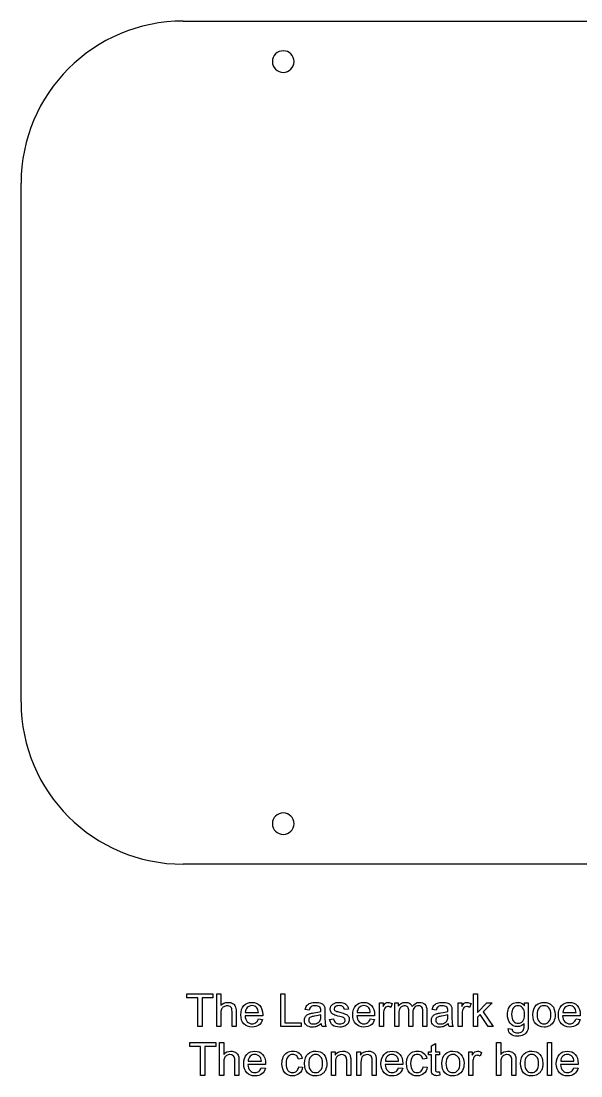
# Model space of a CAD drawing. Header units: millimetres. Extents: x 35 to 175, y 25 to 277.
# Drawn here: x 35.3 to 87.1, y 162.3 to 260 of the extents above; entities that cross this region are included whole.
import ezdxf

# ---------------------------------------------------------------- set-up
doc = ezdxf.new("R2010")
doc.units = ezdxf.units.MM
doc.layers.add('Ebene_1', color=7, linetype='CONTINUOUS')

msp = doc.modelspace()

# ---------------------------------------------------------------- linework, layer by layer
at = {"layer": 'Ebene_1', "color": 7}
for points in [[(50.252104, 260.04736), (159.751896, 260.04736)], [(35.2521, 196.946696), (35.2521, 245.047886)], [(159.751896, 181.947486), (50.252104, 181.947486)], [(53.374078, 166.902142), (53.374078, 169.93245), (53.746148, 169.93245), (53.746148, 168.845176)], [(68.434657, 166.902142), (68.434657, 169.097359), (68.769519, 169.097359), (68.769519, 168.76456)], [(69.848525, 166.902142), (69.848525, 169.097359), (70.18132, 169.097359), (70.18132, 168.789365)], [(75.725169, 166.902142), (75.725169, 169.097359), (76.060031, 169.097359), (76.060031, 168.76456)], [(81.880864, 168.832775), (81.880864, 169.097359), (82.223997, 169.097359), (82.223997, 167.199799)], [(53.746148, 168.103102), (53.746148, 166.902142), (53.374078, 166.902142)], [(55.162083, 168.293271), (55.162083, 166.902142), (54.790012, 166.902142), (54.790012, 168.293271)], [(56.009576, 168.210589), (57.235342, 168.210589)], [(61.91521, 168.42143), (61.551408, 168.47104)], [(63.391085, 168.318076), (63.391085, 167.821982)], [(65.55938, 168.530984), (65.195578, 168.481374)], [(66.365534, 168.210589), (67.591298, 168.210589)], [(69.627349, 169.027077), (69.499193, 168.681878)], [(71.524909, 168.177516), (71.524909, 166.902142), (71.152838, 166.902142), (71.152838, 168.328413)], [(72.823021, 168.409026), (72.823021, 166.902142), (72.453017, 166.902142), (72.453017, 168.285003)], [(73.676765, 168.42143), (73.312963, 168.47104)], [(75.15264, 168.318076), (75.15264, 167.821982)], [(76.91786, 169.027077), (76.789702, 168.681878)], [(85.421733, 168.210589), (86.6475, 168.210589)], [(57.625965, 167.904665), (55.988856, 167.904665)], [(57.231207, 167.609077), (57.615681, 167.561534)], [(63.014835, 167.867459), (63.014835, 168.003883)], [(63.818919, 167.557399), (64.186854, 167.615277)], [(67.981921, 167.904665), (66.344812, 167.904665)], [(67.587163, 167.609077), (67.971637, 167.561534)], [(68.806728, 168.051426), (68.806728, 166.902142), (68.434657, 166.902142)], [(70.220595, 168.041092), (70.220595, 166.902142), (69.848525, 166.902142)], [(74.776389, 167.867459), (74.776389, 168.003883)], [(76.097239, 168.051426), (76.097239, 166.902142), (75.725169, 166.902142)], [(87.038123, 167.904665), (85.401063, 167.904665)], [(86.643364, 167.609077), (87.027838, 167.561534)], [(63.508896, 166.902142), (63.12029, 166.902142)], [(75.270454, 166.902142), (74.881847, 166.902142)], [(80.363646, 166.720241), (80.725379, 166.666499)], [(53.639669, 162.38292), (53.639669, 165.413225), (54.011739, 165.413225), (54.011739, 164.325954)], [(73.24364, 163.025775), (73.24364, 164.288745), (72.970789, 164.288745), (72.970789, 164.578133), (73.24364, 164.578133), (73.24364, 165.12177), (73.613644, 165.345012), (73.613644, 164.578133), (73.987781, 164.578133), (73.987781, 164.288745), (73.613644, 164.288745), (73.613644, 163.005103)], [(79.291851, 162.38292), (79.291851, 165.413225), (79.663921, 165.413225), (79.663921, 164.325954)], [(63.995627, 162.38292), (63.995627, 164.578133), (64.330489, 164.578133), (64.330489, 164.26601)], [(66.350003, 162.38292), (66.350003, 164.578133), (66.684868, 164.578133), (66.684868, 164.26601)], [(76.701826, 162.38292), (76.701826, 164.578133), (77.036691, 164.578133), (77.036691, 164.245338)], [(77.89452, 164.507855), (77.766361, 164.162656)], [(54.011739, 163.58388), (54.011739, 162.38292), (53.639669, 162.38292)], [(55.427673, 163.774049), (55.427673, 162.38292), (55.055603, 162.38292), (55.055603, 163.774049)], [(57.891558, 163.385442), (56.254448, 163.385442)], [(56.275168, 163.691366), (57.500932, 163.691366)], [(61.287781, 163.933212), (60.926045, 163.877403)], [(60.957052, 163.187005), (61.32292, 163.139462)], [(64.367692, 163.581813), (64.367692, 162.38292), (63.995627, 162.38292)], [(65.77949, 163.732708), (65.77949, 162.38292), (65.40742, 162.38292), (65.40742, 163.718238)], [(66.722069, 163.581813), (66.722069, 162.38292), (66.350003, 162.38292)], [(68.133869, 163.732708), (68.133869, 162.38292), (67.761799, 162.38292), (67.761799, 163.718238)], [(70.601892, 163.385442), (68.964783, 163.385442)], [(68.985502, 163.691366), (70.211266, 163.691366)], [(72.82196, 163.933212), (72.460225, 163.877403)], [(72.491231, 163.187005), (72.8571, 163.139462)], [(77.073897, 163.532204), (77.073897, 162.38292), (76.701826, 162.38292)], [(79.663921, 163.58388), (79.663921, 162.38292), (79.291851, 162.38292)], [(81.079855, 163.774049), (81.079855, 162.38292), (80.707785, 162.38292), (80.707785, 163.774049)], [(86.838627, 163.385442), (85.201518, 163.385442)], [(85.222238, 163.691366), (86.448002, 163.691366)], [(57.496799, 163.089852), (57.881271, 163.042312)], [(70.207134, 163.089852), (70.591605, 163.042312)], [(73.987781, 162.715715), (74.041526, 162.387053)], [(86.443869, 163.089852), (86.82834, 163.042312)]]:
    msp.add_lwpolyline(points, dxfattribs=at)
for points in [[(60.527056, 256.29733)], [(60.527056, 185.697421)], [(51.606744, 166.902142), (51.606744, 169.574847), (50.608356, 169.574847), (50.608356, 169.93245), (53.010276, 169.93245), (53.010276, 169.574847), (52.007753, 169.574847), (52.007753, 166.902142)], [(59.289996, 166.902142), (59.289996, 169.93245), (59.691007, 169.93245), (59.691007, 167.259743), (61.183421, 167.259743), (61.183421, 166.902142)], [(77.141103, 166.902142), (77.141103, 169.93245), (77.513173, 169.93245), (77.513173, 168.20439), (78.393738, 169.097359), (78.875364, 169.097359), (78.036138, 168.282937), (78.960113, 166.902142), (78.501225, 166.902142), (77.77569, 168.024555), (77.513173, 167.772373), (77.513173, 166.902142)], [(56.009576, 168.210589)], [(66.365534, 168.210589)], [(85.421733, 168.210589)], [(57.231157, 167.609077)], [(63.045876, 167.172928)], [(63.818919, 167.557399)], [(67.587112, 167.609077)], [(74.807433, 167.172928)], [(80.671636, 168.039025)], [(82.647743, 167.99975)], [(83.030148, 167.99975)], [(86.643364, 167.609077)], [(80.363646, 166.720241)], [(51.872334, 162.38292), (51.872334, 165.055624), (50.873948, 165.055624), (50.873948, 165.413225), (53.275867, 165.413225), (53.275867, 165.055624), (52.273345, 165.055624), (52.273345, 162.38292)], [(83.992338, 162.38292), (83.992338, 165.413225), (84.364408, 165.413225), (84.364408, 162.38292)], [(56.275168, 163.691366)], [(60.957052, 163.187005)], [(61.502755, 163.480528)], [(61.88516, 163.480528)], [(68.985502, 163.691366)], [(72.491231, 163.187005)], [(74.213089, 163.480528)], [(74.595497, 163.480528)], [(81.507736, 163.480528)], [(81.890141, 163.480528)], [(85.222238, 163.691366)], [(57.496752, 163.089852)], [(70.207083, 163.089852)], [(73.987778, 162.715718)], [(86.443822, 163.089852)]]:
    msp.add_lwpolyline(points, close=True, dxfattribs=at)
for points in [[(50.25207, 260.047326), (41.967813, 260.047327), (35.252093, 253.331613), (35.252087, 245.047356)], [(59.527057, 257.296069), (58.975265, 257.296069), (58.527755, 256.849122), (58.527059, 256.29733)], [(60.527056, 256.29733), (60.52636, 256.849122), (60.07885, 257.296069), (59.527057, 257.296069)], [(58.527059, 256.29733), (58.527755, 255.745539), (58.975265, 255.298591), (59.527057, 255.298591)], [(59.527057, 255.298591), (60.07885, 255.298591), (60.52636, 255.745539), (60.527056, 256.29733)], [(35.252087, 196.947411), (35.252089, 188.66315), (41.96781, 181.947432), (50.25207, 181.947433)], [(59.527057, 186.69616), (58.975265, 186.69616), (58.527755, 186.249212), (58.527059, 185.697421)], [(60.527056, 185.697421), (60.52636, 186.249212), (60.07885, 186.69616), (59.527057, 186.69616)], [(58.527059, 185.697421), (58.527755, 185.145629), (58.975265, 184.698682), (59.527057, 184.698682)], [(59.527057, 184.698682), (60.07885, 184.698682), (60.52636, 185.145629), (60.527056, 185.697421)], [(53.746148, 168.845176), (53.919781, 169.046371), (54.138889, 169.146968), (54.403473, 169.146968)], [(54.403473, 169.146968), (54.566081, 169.146968), (54.70733, 169.114584), (54.827219, 169.049816)], [(54.827219, 169.049816), (54.947109, 168.986425), (55.032547, 168.89823), (55.083534, 168.785232)], [(55.889687, 168.841043), (56.079856, 169.044993), (56.326524, 169.146968), (56.629693, 169.146968)], [(56.629693, 169.146968), (56.923216, 169.146968), (57.162995, 169.047059), (57.349029, 168.847243)], [(61.714704, 168.847243), (61.790496, 168.943706), (61.900051, 169.017431), (62.043367, 169.068418)], [(62.043367, 169.068418), (62.186683, 169.120785), (62.352736, 169.146968), (62.541527, 169.146968)], [(62.541527, 169.146968), (62.72894, 169.146968), (62.881214, 169.124919), (62.998348, 169.080822)], [(62.998348, 169.080822), (63.115481, 169.036725), (63.201608, 168.980914), (63.25673, 168.913388)], [(64.131043, 168.994004), (64.188921, 169.036724), (64.26747, 169.072553), (64.366689, 169.101491)], [(64.366689, 169.101491), (64.467285, 169.131809), (64.574772, 169.146968), (64.68915, 169.146968)], [(64.68915, 169.146968), (64.861404, 169.146968), (65.012299, 169.122163), (65.141836, 169.072554)], [(65.141836, 169.072554), (65.272748, 169.022944), (65.369211, 168.95542), (65.431224, 168.869981)], [(66.245643, 168.841043), (66.435813, 169.044993), (66.682483, 169.146968), (66.985651, 169.146968)], [(66.985651, 169.146968), (67.279173, 169.146968), (67.518951, 169.047059), (67.704987, 168.847243)], [(68.769519, 168.76456), (68.854959, 168.92028), (68.933507, 169.022944), (69.005165, 169.072554)], [(69.005165, 169.072554), (69.078201, 169.122163), (69.158127, 169.146968), (69.244944, 169.146968)], [(69.244944, 169.146968), (69.370346, 169.146968), (69.497814, 169.107004), (69.627349, 169.027077)], [(70.18132, 168.789365), (70.250223, 168.896853), (70.341862, 168.982981), (70.456238, 169.047749)], [(70.456238, 169.047749), (70.570616, 169.113895), (70.700841, 169.146968), (70.846914, 169.146968)], [(70.846914, 169.146968), (71.009522, 169.146968), (71.142502, 169.113205), (71.245855, 169.04568)], [(71.245855, 169.04568), (71.350586, 168.978157), (71.424311, 168.883761), (71.467031, 168.762494)], [(71.467031, 168.762494), (71.640663, 169.01881), (71.866661, 169.146968), (72.145026, 169.146968)], [(72.145026, 169.146968), (72.362755, 169.146968), (72.530186, 169.086334), (72.647319, 168.965067)], [(73.476261, 168.847243), (73.552052, 168.943706), (73.661605, 169.017431), (73.804921, 169.068418)], [(73.804921, 169.068418), (73.948237, 169.120785), (74.114291, 169.146968), (74.303084, 169.146968)], [(74.303084, 169.146968), (74.490497, 169.146968), (74.64277, 169.124919), (74.759903, 169.080822)], [(74.759903, 169.080822), (74.877036, 169.036725), (74.963163, 168.980914), (75.018284, 168.913388)], [(76.060031, 168.76456), (76.14547, 168.92028), (76.224019, 169.022944), (76.295677, 169.072554)], [(76.295677, 169.072554), (76.368712, 169.122163), (76.448639, 169.146968), (76.535456, 169.146968)], [(76.535456, 169.146968), (76.660856, 169.146968), (76.788324, 169.107004), (76.91786, 169.027077)], [(80.73158, 169.002273), (80.876274, 169.098736), (81.045773, 169.146968), (81.240078, 169.146968)], [(81.240078, 169.146968), (81.499149, 169.146968), (81.712745, 169.042237), (81.880864, 168.832775)], [(82.986741, 168.903054), (83.175531, 169.065663), (83.405663, 169.146968), (83.677136, 169.146968)], [(83.677136, 169.146968), (83.978927, 169.146968), (84.225596, 169.047749), (84.417144, 168.849312)], [(85.301845, 168.841043), (85.492013, 169.044993), (85.738681, 169.146968), (86.04185, 169.146968)], [(86.04185, 169.146968), (86.335373, 169.146968), (86.575152, 169.047059), (86.761186, 168.847243)], [(53.80816, 168.508245), (53.766819, 168.410406), (53.746148, 168.275358), (53.746148, 168.103102)], [(54.014866, 168.739756), (53.918403, 168.683257), (53.849501, 168.606086), (53.80816, 168.508245)], [(54.326991, 168.826573), (54.216748, 168.826573), (54.112707, 168.797634), (54.014866, 168.739756)], [(54.668056, 168.698415), (54.58813, 168.783854), (54.474442, 168.826573), (54.326991, 168.826573)], [(54.790012, 168.293271), (54.790012, 168.479307), (54.74936, 168.614355), (54.668056, 168.698415)], [(55.083534, 168.785232), (55.1359, 168.672232), (55.162083, 168.508245), (55.162083, 168.293271)], [(55.604433, 167.981148), (55.604433, 168.350462), (55.699517, 168.637094), (55.889687, 168.841043)], [(56.201814, 168.669477), (56.086059, 168.555099), (56.021979, 168.402137), (56.009576, 168.210589)], [(56.633828, 168.841043), (56.462951, 168.841043), (56.318947, 168.783855), (56.201814, 168.669477)], [(57.094783, 168.626069), (56.97627, 168.769385), (56.822619, 168.841043), (56.633828, 168.841043)], [(57.235342, 168.210589), (57.218815, 168.395247), (57.171962, 168.53374), (57.094783, 168.626069)], [(57.349029, 168.847243), (57.535064, 168.647428), (57.628082, 168.366308), (57.628082, 168.003883)], [(61.551408, 168.47104), (61.584481, 168.626757), (61.638913, 168.752158), (61.714704, 168.847243)], [(61.751862, 167.989416), (61.831787, 168.043158), (61.921359, 168.083809), (62.020578, 168.11137)], [(62.099178, 168.745957), (62.016496, 168.685324), (61.955173, 168.577148), (61.91521, 168.42143)], [(62.020578, 168.11137), (62.093615, 168.130664), (62.203858, 168.149267), (62.351307, 168.167181)], [(62.487785, 168.838974), (62.312773, 168.838974), (62.183238, 168.807969), (62.099178, 168.745957)], [(62.351307, 168.167181), (62.65172, 168.203011), (62.872896, 168.245731), (63.014835, 168.29534)], [(62.911531, 168.712885), (62.816446, 168.796944), (62.675198, 168.838974), (62.487785, 168.838974)], [(63.016951, 168.39249), (63.016951, 168.544075), (62.981811, 168.650873), (62.911531, 168.712885)], [(63.014835, 168.29534), (63.016246, 168.346327), (63.016951, 168.378711), (63.016951, 168.39249)], [(63.25673, 168.913388), (63.311851, 168.847243), (63.350437, 168.763183), (63.372485, 168.661209)], [(63.372485, 168.661209), (63.384885, 168.597818), (63.391085, 168.483441), (63.391085, 168.318076)], [(63.88093, 168.514447), (63.88093, 168.612288), (63.902978, 168.70255), (63.947075, 168.785232)], [(63.961546, 168.218857), (63.907802, 168.308431), (63.88093, 168.406961), (63.88093, 168.514447)], [(63.947075, 168.785232), (63.99255, 168.869292), (64.053873, 168.938883), (64.131043, 168.994004)], [(64.201324, 168.010085), (64.096593, 168.061072), (64.016667, 168.130663), (63.961546, 168.218857)], [(64.350152, 168.756292), (64.277117, 168.699793), (64.240599, 168.633647), (64.240599, 168.557855)], [(64.240599, 168.557855), (64.240599, 168.509625), (64.255757, 168.466217), (64.286073, 168.427632)], [(64.286073, 168.427632), (64.316391, 168.387668), (64.363933, 168.354595), (64.428699, 168.328413)], [(64.716021, 168.841043), (64.545144, 168.841043), (64.423188, 168.812793), (64.350152, 168.756292)], [(64.428699, 168.328413), (64.465907, 168.314637), (64.575461, 168.282942), (64.757362, 168.233327)], [(65.050885, 168.745957), (64.972336, 168.809348), (64.860714, 168.841043), (64.716021, 168.841043)], [(64.757362, 168.233327), (65.020568, 168.163047), (65.203847, 168.105169), (65.3072, 168.059694)], [(65.195578, 168.481374), (65.17905, 168.594374), (65.130819, 168.682569), (65.050885, 168.745957)], [(65.431224, 168.869981), (65.493235, 168.785921), (65.535954, 168.672922), (65.55938, 168.530984)], [(65.960391, 167.981148), (65.960391, 168.350462), (66.055475, 168.637094), (66.245643, 168.841043)], [(66.557769, 168.669477), (66.442014, 168.555099), (66.377936, 168.402137), (66.365534, 168.210589)], [(66.989784, 168.841043), (66.818907, 168.841043), (66.674902, 168.783855), (66.557769, 168.669477)], [(67.450738, 168.626069), (67.332226, 168.769385), (67.178575, 168.841043), (66.989784, 168.841043)], [(67.591298, 168.210589), (67.57477, 168.395247), (67.527917, 168.53374), (67.450738, 168.626069)], [(67.704987, 168.847243), (67.891021, 168.647428), (67.984038, 168.366308), (67.984038, 168.003883)], [(68.868738, 168.48551), (68.827398, 168.353218), (68.806728, 168.208523), (68.806728, 168.051426)], [(69.007232, 168.68808), (68.942463, 168.639848), (68.896299, 168.572325), (68.868738, 168.48551)], [(69.226341, 168.762494), (69.145036, 168.762494), (69.072, 168.737689), (69.007232, 168.68808)], [(69.499193, 168.681878), (69.408241, 168.735622), (69.317291, 168.762494), (69.226341, 168.762494)], [(70.280539, 168.499977), (70.240576, 168.393869), (70.220595, 168.240907), (70.220595, 168.041092)], [(70.472775, 168.741825), (70.38458, 168.686703), (70.320502, 168.606087), (70.280539, 168.499977)], [(70.764232, 168.824507), (70.659501, 168.824507), (70.562348, 168.796946), (70.472775, 168.741825)], [(71.061888, 168.700484), (71.001254, 168.783166), (70.902035, 168.824507), (70.764232, 168.824507)], [(71.152838, 168.328413), (71.152838, 168.493778), (71.122522, 168.617801), (71.061888, 168.700484)], [(71.67787, 168.669477), (71.575896, 168.567501), (71.524909, 168.403514), (71.524909, 168.177516)], [(72.062344, 168.824507), (71.908003, 168.824507), (71.779845, 168.77283), (71.67787, 168.669477)], [(72.285586, 168.76456), (72.222195, 168.804525), (72.147781, 168.824507), (72.062344, 168.824507)], [(72.415808, 168.605398), (72.392382, 168.671543), (72.348975, 168.724598), (72.285586, 168.76456)], [(72.453017, 168.285003), (72.453017, 168.433831), (72.440614, 168.540629), (72.415808, 168.605398)], [(72.647319, 168.965067), (72.764453, 168.845177), (72.823021, 168.65983), (72.823021, 168.409026)], [(73.312963, 168.47104), (73.346036, 168.626757), (73.400468, 168.752158), (73.476261, 168.847243)], [(73.513416, 167.989416), (73.593344, 168.043158), (73.682916, 168.083809), (73.782135, 168.11137)], [(73.860732, 168.745957), (73.77805, 168.685324), (73.716728, 168.577148), (73.676765, 168.42143)], [(73.782135, 168.11137), (73.855171, 168.130664), (73.965414, 168.149267), (74.112864, 168.167181)], [(74.249339, 168.838974), (74.074328, 168.838974), (73.944792, 168.807969), (73.860732, 168.745957)], [(74.112864, 168.167181), (74.413276, 168.203011), (74.634451, 168.245731), (74.776389, 168.29534)], [(74.673085, 168.712885), (74.578001, 168.796944), (74.436752, 168.838974), (74.249339, 168.838974)], [(74.778506, 168.39249), (74.778506, 168.544075), (74.743366, 168.650873), (74.673085, 168.712885)], [(74.776389, 168.29534), (74.7778, 168.346327), (74.778506, 168.378711), (74.778506, 168.39249)], [(75.018284, 168.913388), (75.073406, 168.847243), (75.111991, 168.763183), (75.13404, 168.661209)], [(75.13404, 168.661209), (75.14644, 168.597818), (75.15264, 168.483441), (75.15264, 168.318076)], [(76.15925, 168.48551), (76.11791, 168.353218), (76.097239, 168.208523), (76.097239, 168.051426)], [(76.297743, 168.68808), (76.232975, 168.639848), (76.186811, 168.572325), (76.15925, 168.48551)], [(76.51685, 168.762494), (76.435547, 168.762494), (76.362511, 168.737689), (76.297743, 168.68808)], [(76.789702, 168.681878), (76.698752, 168.735622), (76.607801, 168.762494), (76.51685, 168.762494)], [(80.289232, 168.012151), (80.289232, 168.221613), (80.327127, 168.414539), (80.402918, 168.590928)], [(80.402918, 168.590928), (80.47871, 168.768696), (80.588264, 168.905811), (80.73158, 169.002273)], [(80.845269, 168.636404), (80.729514, 168.502735), (80.671636, 168.303609), (80.671636, 168.039025)], [(81.266949, 168.838974), (81.101584, 168.838974), (80.961024, 168.771451), (80.845269, 168.636404)], [(81.696897, 168.634338), (81.578385, 168.770762), (81.435069, 168.838974), (81.266949, 168.838974)], [(81.876731, 168.026622), (81.876731, 168.295339), (81.816787, 168.497912), (81.696897, 168.634338)], [(82.647743, 167.99975), (82.647743, 168.406272), (82.760742, 168.707373), (82.986741, 168.903054)], [(83.214116, 168.630202), (83.091471, 168.491021), (83.030148, 168.28087), (83.030148, 167.99975)], [(83.677136, 168.838974), (83.491103, 168.838974), (83.336762, 168.769384), (83.214116, 168.630202)], [(84.136024, 168.628136), (84.013379, 168.768695), (83.860417, 168.838974), (83.677136, 168.838974)], [(84.322058, 168.012151), (84.322058, 168.283626), (84.260047, 168.488954), (84.136024, 168.628136)], [(84.417144, 168.849312), (84.608692, 168.652252), (84.704466, 168.3794), (84.704466, 168.030757)], [(85.016589, 167.981148), (85.016589, 168.350462), (85.111675, 168.637094), (85.301845, 168.841043)], [(85.613971, 168.669477), (85.498216, 168.555099), (85.434136, 168.402137), (85.421733, 168.210589)], [(86.045985, 168.841043), (85.875109, 168.841043), (85.731104, 168.783855), (85.613971, 168.669477)], [(86.50694, 168.626069), (86.388428, 168.769385), (86.234776, 168.841043), (86.045985, 168.841043)], [(86.6475, 168.210589), (86.630972, 168.395247), (86.584119, 168.53374), (86.50694, 168.626069)], [(86.761186, 168.847243), (86.947221, 168.647428), (87.040239, 168.366308), (87.040239, 168.003883)], [(55.885553, 167.148123), (55.698139, 167.34656), (55.604433, 167.624235), (55.604433, 167.981148)], [(56.650365, 166.852533), (56.329282, 166.852533), (56.074345, 166.951063), (55.885553, 167.148123)], [(55.988856, 167.904665), (56.002632, 167.663509), (56.070845, 167.478852), (56.193495, 167.350693)], [(56.193495, 167.350693), (56.31614, 167.222536), (56.469102, 167.158458), (56.652381, 167.158458)], [(56.652381, 167.158458), (56.788807, 167.158458), (56.905251, 167.194287), (57.001713, 167.265944)], [(57.001713, 167.265944), (57.098176, 167.337602), (57.174658, 167.45198), (57.231157, 167.609077)], [(57.615681, 167.561534), (57.555047, 167.336914), (57.442737, 167.162592), (57.27875, 167.03857)], [(57.628082, 168.003883), (57.628082, 167.981835), (57.627376, 167.948762), (57.625965, 167.904665)], [(61.487279, 167.480918), (61.487279, 167.588406), (61.511395, 167.686247), (61.559626, 167.774442)], [(61.681581, 167.028232), (61.552046, 167.146744), (61.487279, 167.29764), (61.487279, 167.480918)], [(61.559626, 167.774442), (61.609236, 167.864014), (61.673314, 167.935672), (61.751862, 167.989416)], [(61.935829, 167.666955), (61.901379, 167.614589), (61.884154, 167.556021), (61.884154, 167.491253)], [(61.884154, 167.491253), (61.884154, 167.392034), (61.92136, 167.309352), (61.995773, 167.243206)], [(62.082591, 167.788909), (62.0192, 167.761349), (61.97028, 167.720697), (61.935829, 167.666955)], [(61.995773, 167.243206), (62.071566, 167.17706), (62.181809, 167.143987), (62.326503, 167.143987)], [(62.407118, 167.863323), (62.254156, 167.841275), (62.14598, 167.81647), (62.082591, 167.788909)], [(62.326503, 167.143987), (62.469819, 167.143987), (62.597288, 167.174994), (62.70891, 167.237007)], [(63.014835, 168.003883), (62.879786, 167.948762), (62.677214, 167.901908), (62.407118, 167.863323)], [(63.045838, 167.172928), (62.908035, 167.055795), (62.775054, 166.973112), (62.646897, 166.924881)], [(62.70891, 167.237007), (62.820531, 167.300396), (62.902523, 167.386523), (62.954888, 167.495389)], [(62.954888, 167.495389), (62.994852, 167.579448), (63.014835, 167.703472), (63.014835, 167.867459)], [(63.12029, 166.902142), (63.081705, 166.979313), (63.0569, 167.069574), (63.045876, 167.172928)], [(63.391085, 167.821982), (63.391085, 167.476096), (63.398661, 167.256988), (63.413813, 167.164659)], [(63.413813, 167.164659), (63.430341, 167.073708), (63.462035, 166.986202), (63.508896, 166.902142)], [(64.104172, 167.030301), (63.955344, 167.148812), (63.860259, 167.324511), (63.818919, 167.557399)], [(64.186854, 167.615277), (64.207525, 167.467828), (64.264714, 167.354829), (64.35842, 167.276279)], [(64.769766, 167.83232), (64.496913, 167.901221), (64.307433, 167.960476), (64.201324, 168.010085)], [(64.35842, 167.276279), (64.453505, 167.197731), (64.585796, 167.158458), (64.755295, 167.158458)], [(64.755295, 167.158458), (64.926172, 167.158458), (65.052952, 167.192909), (65.135634, 167.261812)], [(65.150104, 167.706227), (65.099115, 167.7393), (64.972336, 167.781331), (64.769766, 167.83232)], [(65.135634, 167.261812), (65.218316, 167.33209), (65.259657, 167.414083), (65.259657, 167.50779)], [(65.259657, 167.50779), (65.259657, 167.591851), (65.22314, 167.657997), (65.150104, 167.706227)], [(65.532509, 167.195666), (65.460851, 167.0868), (65.356809, 167.002051), (65.220383, 166.941417)], [(65.3072, 168.059694), (65.411931, 168.015597), (65.493924, 167.95083), (65.553178, 167.865392)], [(65.642062, 167.547064), (65.642062, 167.423042), (65.605545, 167.305909), (65.532509, 167.195666)], [(65.553178, 167.865392), (65.612434, 167.779953), (65.642062, 167.673844), (65.642062, 167.547064)], [(66.24151, 167.148123), (66.054097, 167.34656), (65.960391, 167.624235), (65.960391, 167.981148)], [(67.00632, 166.852533), (66.685238, 166.852533), (66.430301, 166.951063), (66.24151, 167.148123)], [(66.344812, 167.904665), (66.358588, 167.663509), (66.426801, 167.478852), (66.549451, 167.350693)], [(66.549451, 167.350693), (66.672096, 167.222536), (66.825058, 167.158458), (67.008336, 167.158458)], [(67.008336, 167.158458), (67.144763, 167.158458), (67.261207, 167.194287), (67.357671, 167.265944)], [(67.357671, 167.265944), (67.454133, 167.337602), (67.530613, 167.45198), (67.587112, 167.609077)], [(67.971637, 167.561534), (67.911003, 167.336914), (67.798693, 167.162592), (67.634706, 167.03857)], [(67.984038, 168.003883), (67.984038, 167.981835), (67.983332, 167.948762), (67.981921, 167.904665)], [(73.248833, 167.480918), (73.248833, 167.588406), (73.272949, 167.686247), (73.321181, 167.774442)], [(73.443138, 167.028232), (73.313601, 167.146744), (73.248833, 167.29764), (73.248833, 167.480918)], [(73.321181, 167.774442), (73.37079, 167.864014), (73.434869, 167.935672), (73.513416, 167.989416)], [(73.697384, 167.666955), (73.662933, 167.614589), (73.645708, 167.556021), (73.645708, 167.491253)], [(73.645708, 167.491253), (73.645708, 167.392034), (73.682916, 167.309352), (73.757331, 167.243206)], [(73.844146, 167.788909), (73.780757, 167.761349), (73.731836, 167.720697), (73.697384, 167.666955)], [(73.757331, 167.243206), (73.833121, 167.17706), (73.943364, 167.143987), (74.08806, 167.143987)], [(74.168673, 167.863323), (74.015712, 167.841275), (73.907536, 167.81647), (73.844146, 167.788909)], [(74.08806, 167.143987), (74.231376, 167.143987), (74.358844, 167.174994), (74.470465, 167.237007)], [(74.776389, 168.003883), (74.64134, 167.948762), (74.438768, 167.901908), (74.168673, 167.863323)], [(74.807396, 167.172928), (74.669592, 167.055795), (74.53661, 166.973112), (74.408452, 166.924881)], [(74.470465, 167.237007), (74.582085, 167.300396), (74.664079, 167.386523), (74.716445, 167.495389)], [(74.716445, 167.495389), (74.756408, 167.579448), (74.776389, 167.703472), (74.776389, 167.867459)], [(74.881847, 166.902142), (74.843262, 166.979313), (74.818457, 167.069574), (74.807433, 167.172928)], [(75.15264, 167.821982), (75.15264, 167.476096), (75.160216, 167.256988), (75.175368, 167.164659)], [(75.175368, 167.164659), (75.191895, 167.073708), (75.223591, 166.986202), (75.270454, 166.902142)], [(80.537278, 167.228739), (80.371914, 167.446468), (80.289232, 167.707606), (80.289232, 168.012151)], [(81.238009, 166.902142), (80.93622, 166.902142), (80.702643, 167.011008), (80.537278, 167.228739)], [(80.671636, 168.039025), (80.671636, 167.751014), (80.728825, 167.540862), (80.843203, 167.408571)], [(80.843203, 167.408571), (80.957579, 167.276279), (81.100895, 167.210133), (81.273151, 167.210133)], [(81.845725, 167.189464), (81.683116, 166.997916), (81.480544, 166.902142), (81.238009, 166.902142)], [(81.273151, 167.210133), (81.444027, 167.210133), (81.587343, 167.27559), (81.703099, 167.406504)], [(81.703099, 167.406504), (81.818854, 167.538796), (81.876731, 167.745502), (81.876731, 168.026622)], [(81.818854, 166.711973), (81.838146, 166.787766), (81.847103, 166.946929), (81.845725, 167.189464)], [(82.223997, 167.199799), (82.223997, 166.858045), (82.188857, 166.616199), (82.118577, 166.474261)], [(82.930929, 167.148123), (82.742139, 167.345183), (82.647743, 167.629059), (82.647743, 167.99975)], [(83.677136, 166.852533), (83.369835, 166.852533), (83.1211, 166.951063), (82.930929, 167.148123)], [(83.030148, 167.99975), (83.030148, 167.718631), (83.091471, 167.50779), (83.214116, 167.36723)], [(83.214116, 167.36723), (83.336762, 167.228048), (83.491103, 167.158458), (83.677136, 167.158458)], [(83.677136, 167.158458), (83.861794, 167.158458), (84.015446, 167.228738), (84.138091, 167.369299)], [(84.138091, 167.369299), (84.260736, 167.509858), (84.322058, 167.724142), (84.322058, 168.012151)], [(84.576307, 167.363097), (84.492247, 167.201867), (84.368912, 167.076465), (84.206303, 166.986891)], [(84.704466, 168.030757), (84.704466, 167.748258), (84.661746, 167.525704), (84.576307, 167.363097)], [(85.297709, 167.148123), (85.110296, 167.34656), (85.016589, 167.624235), (85.016589, 167.981148)], [(86.062522, 166.852533), (85.741439, 166.852533), (85.486502, 166.951063), (85.297709, 167.148123)], [(85.401063, 167.904665), (85.414839, 167.663509), (85.483053, 167.478852), (85.605703, 167.350693)], [(85.605703, 167.350693), (85.728348, 167.222536), (85.88131, 167.158458), (86.064588, 167.158458)], [(86.064588, 167.158458), (86.201014, 167.158458), (86.317458, 167.194287), (86.41392, 167.265944)], [(86.41392, 167.265944), (86.510384, 167.337602), (86.586865, 167.45198), (86.643364, 167.609077)], [(87.027838, 167.561534), (86.967205, 167.336914), (86.854894, 167.162592), (86.690907, 167.03857)], [(87.040239, 168.003883), (87.040239, 167.981835), (87.039534, 167.948762), (87.038123, 167.904665)], [(57.27875, 167.03857), (57.114763, 166.914545), (56.905301, 166.852533), (56.650365, 166.852533)], [(62.237621, 166.852533), (61.996464, 166.852533), (61.811117, 166.911099), (61.681581, 167.028232)], [(62.646897, 166.924881), (62.520118, 166.876649), (62.383692, 166.852533), (62.237621, 166.852533)], [(64.757362, 166.852533), (64.472108, 166.852533), (64.254378, 166.911789), (64.104172, 167.030301)], [(65.220383, 166.941417), (65.083956, 166.882161), (64.929616, 166.852533), (64.757362, 166.852533)], [(67.634706, 167.03857), (67.470719, 166.914545), (67.261257, 166.852533), (67.00632, 166.852533)], [(73.999176, 166.852533), (73.758018, 166.852533), (73.572673, 166.911099), (73.443138, 167.028232)], [(74.408452, 166.924881), (74.281672, 166.876649), (74.145247, 166.852533), (73.999176, 166.852533)], [(80.597222, 166.189008), (80.435992, 166.306141), (80.358133, 166.483219), (80.363646, 166.720241)], [(81.23181, 166.01124), (80.969981, 166.01124), (80.758452, 166.070496), (80.597222, 166.189008)], [(80.725379, 166.666499), (80.74053, 166.554877), (80.782561, 166.473572), (80.851471, 166.422585)], [(80.851471, 166.422585), (80.943798, 166.353684), (81.069888, 166.319234), (81.229741, 166.319234)], [(81.229741, 166.319234), (81.401997, 166.319234), (81.534978, 166.353684), (81.628685, 166.422585)], [(81.787847, 166.135264), (81.637642, 166.052581), (81.452296, 166.01124), (81.23181, 166.01124)], [(81.628685, 166.422585), (81.722391, 166.491488), (81.785781, 166.587951), (81.818854, 166.711973)], [(82.118577, 166.474261), (82.049674, 166.330945), (81.939431, 166.217946), (81.787847, 166.135264)], [(84.206303, 166.986891), (84.045073, 166.897319), (83.868684, 166.852533), (83.677136, 166.852533)], [(86.690907, 167.03857), (86.52692, 166.914545), (86.317458, 166.852533), (86.062522, 166.852533)], [(54.011739, 164.325954), (54.185373, 164.527146), (54.404482, 164.627743), (54.669065, 164.627743)], [(54.280458, 164.220533), (54.183995, 164.164034), (54.115093, 164.086864), (54.073752, 163.989023)], [(54.592582, 164.307351), (54.482339, 164.307351), (54.378297, 164.278412), (54.280458, 164.220533)], [(54.933648, 164.179192), (54.853721, 164.264631), (54.740032, 164.307351), (54.592582, 164.307351)], [(54.669065, 164.627743), (54.831672, 164.627743), (54.972921, 164.59536), (55.092811, 164.530593)], [(55.055603, 163.774049), (55.055603, 163.960084), (55.014951, 164.095132), (54.933648, 164.179192)], [(55.092811, 164.530593), (55.212701, 164.467202), (55.298139, 164.379008), (55.349126, 164.26601)], [(55.349126, 164.26601), (55.401491, 164.15301), (55.427673, 163.989023), (55.427673, 163.774049)], [(55.870024, 163.461922), (55.870024, 163.831237), (55.965109, 164.117869), (56.155277, 164.321818)], [(56.155277, 164.321818), (56.345447, 164.525768), (56.592116, 164.627743), (56.895285, 164.627743)], [(56.899418, 164.321818), (56.728541, 164.321818), (56.584536, 164.26463), (56.467403, 164.150255)], [(56.895285, 164.627743), (57.188807, 164.627743), (57.428585, 164.527835), (57.614621, 164.32802)], [(57.360372, 164.106844), (57.241862, 164.25016), (57.08821, 164.321818), (56.899418, 164.321818)], [(57.614621, 164.32802), (57.800656, 164.128205), (57.893674, 163.847085), (57.893674, 163.484661)], [(59.528715, 164.094443), (59.607264, 164.27221), (59.726465, 164.40519), (59.886317, 164.493385)], [(59.886317, 164.493385), (60.047547, 164.582957), (60.222558, 164.627743), (60.411349, 164.627743)], [(60.425819, 164.321818), (60.238405, 164.321818), (60.086132, 164.254295), (59.969, 164.119248)], [(60.411349, 164.627743), (60.649749, 164.627743), (60.844741, 164.567109), (60.996326, 164.445842)], [(60.742078, 164.210199), (60.655261, 164.284612), (60.549841, 164.321818), (60.425819, 164.321818)], [(60.926045, 163.877403), (60.891595, 164.024852), (60.830272, 164.135784), (60.742078, 164.210199)], [(60.996326, 164.445842), (61.14791, 164.325954), (61.245061, 164.155077), (61.287781, 163.933212)], [(61.502755, 163.480528), (61.502755, 163.887048), (61.615754, 164.188149), (61.841752, 164.383831)], [(61.841752, 164.383831), (62.030543, 164.546439), (62.260676, 164.627743), (62.532151, 164.627743)], [(62.532151, 164.319752), (62.346115, 164.319752), (62.191775, 164.250161), (62.06913, 164.11098)], [(62.532151, 164.627743), (62.83394, 164.627743), (63.080608, 164.528524), (63.272156, 164.330087)], [(62.991036, 164.108913), (62.868391, 164.249472), (62.715429, 164.319752), (62.532151, 164.319752)], [(63.272156, 164.330087), (63.463704, 164.133028), (63.559478, 163.860177), (63.559478, 163.511532)], [(64.330489, 164.26601), (64.491719, 164.507165), (64.724608, 164.627743), (65.029156, 164.627743)], [(64.950601, 164.305282), (64.792126, 164.305282), (64.655011, 164.254984), (64.539256, 164.154387)], [(65.208983, 164.23707), (65.135947, 164.282544), (65.04982, 164.305282), (64.950601, 164.305282)], [(65.029156, 164.627743), (65.161448, 164.627743), (65.282715, 164.603628), (65.392958, 164.555398)], [(65.364013, 164.057235), (65.335074, 164.133028), (65.283398, 164.192972), (65.208983, 164.23707)], [(65.392958, 164.555398), (65.504579, 164.508544), (65.58795, 164.446531), (65.643071, 164.369361)], [(65.643071, 164.369361), (65.698193, 164.292191), (65.736778, 164.200552), (65.758826, 164.094443)], [(66.684868, 164.26601), (66.846098, 164.507165), (67.078986, 164.627743), (67.383532, 164.627743)], [(67.30498, 164.305282), (67.146505, 164.305282), (67.00939, 164.254984), (66.893635, 164.154387)], [(67.563361, 164.23707), (67.490326, 164.282544), (67.404199, 164.305282), (67.30498, 164.305282)], [(67.383532, 164.627743), (67.515824, 164.627743), (67.637091, 164.603628), (67.747334, 164.555398)], [(67.718391, 164.057235), (67.689453, 164.133028), (67.637776, 164.192972), (67.563361, 164.23707)], [(67.747334, 164.555398), (67.858957, 164.508544), (67.942329, 164.446531), (67.99745, 164.369361)], [(67.99745, 164.369361), (68.052572, 164.292191), (68.091157, 164.200552), (68.113205, 164.094443)], [(68.580359, 163.461922), (68.580359, 163.831237), (68.675444, 164.117869), (68.865614, 164.321818)], [(68.865614, 164.321818), (69.055783, 164.525768), (69.302451, 164.627743), (69.605619, 164.627743)], [(69.609755, 164.321818), (69.438878, 164.321818), (69.294872, 164.26463), (69.177738, 164.150255)], [(69.605619, 164.627743), (69.899141, 164.627743), (70.13892, 164.527835), (70.324955, 164.32802)], [(70.070707, 164.106844), (69.952196, 164.25016), (69.798546, 164.321818), (69.609755, 164.321818)], [(70.324955, 164.32802), (70.510991, 164.128205), (70.604009, 163.847085), (70.604009, 163.484661)], [(71.062894, 164.094443), (71.141444, 164.27221), (71.260645, 164.40519), (71.420497, 164.493385)], [(71.420497, 164.493385), (71.581727, 164.582957), (71.756737, 164.627743), (71.945528, 164.627743)], [(71.959998, 164.321818), (71.772585, 164.321818), (71.620312, 164.254295), (71.503179, 164.119248)], [(71.945528, 164.627743), (72.183928, 164.627743), (72.378921, 164.567109), (72.530506, 164.445842)], [(72.276257, 164.210199), (72.18944, 164.284612), (72.084021, 164.321818), (71.959998, 164.321818)], [(72.460225, 163.877403), (72.425774, 164.024852), (72.364452, 164.135784), (72.276257, 164.210199)], [(72.530506, 164.445842), (72.682089, 164.325954), (72.779241, 164.155077), (72.82196, 163.933212)], [(74.213089, 163.480528), (74.213089, 163.887048), (74.326088, 164.188149), (74.552087, 164.383831)], [(74.552087, 164.383831), (74.740879, 164.546439), (74.971012, 164.627743), (75.242485, 164.627743)], [(75.242485, 164.319752), (75.05645, 164.319752), (74.902109, 164.250161), (74.779464, 164.11098)], [(75.242485, 164.627743), (75.544276, 164.627743), (75.790944, 164.528524), (75.98249, 164.330087)], [(75.701371, 164.108913), (75.578726, 164.249472), (75.425764, 164.319752), (75.242485, 164.319752)], [(75.98249, 164.330087), (76.174038, 164.133028), (76.269812, 163.860177), (76.269812, 163.511532)], [(77.036691, 164.245338), (77.122128, 164.401056), (77.200676, 164.503719), (77.272334, 164.553329)], [(77.274403, 164.168857), (77.209635, 164.120626), (77.16347, 164.053101), (77.13591, 163.966284)], [(77.272334, 164.553329), (77.345371, 164.602938), (77.425298, 164.627743), (77.512113, 164.627743)], [(77.49351, 164.243271), (77.412205, 164.243271), (77.33917, 164.218467), (77.274403, 164.168857)], [(77.766361, 164.162656), (77.675412, 164.216399), (77.584461, 164.243271), (77.49351, 164.243271)], [(77.512113, 164.627743), (77.637515, 164.627743), (77.764984, 164.58778), (77.89452, 164.507855)], [(79.663921, 164.325954), (79.837553, 164.527146), (80.056661, 164.627743), (80.321244, 164.627743)], [(79.932637, 164.220533), (79.836176, 164.164034), (79.767274, 164.086864), (79.725932, 163.989023)], [(80.244764, 164.307351), (80.134521, 164.307351), (80.030479, 164.278412), (79.932637, 164.220533)], [(80.585828, 164.179192), (80.505902, 164.264631), (80.392214, 164.307351), (80.244764, 164.307351)], [(80.321244, 164.627743), (80.483854, 164.627743), (80.625102, 164.59536), (80.74499, 164.530593)], [(80.707785, 163.774049), (80.707785, 163.960084), (80.667132, 164.095132), (80.585828, 164.179192)], [(80.74499, 164.530593), (80.86488, 164.467202), (80.950318, 164.379008), (81.001305, 164.26601)], [(81.001305, 164.26601), (81.053672, 164.15301), (81.079855, 163.989023), (81.079855, 163.774049)], [(81.507736, 163.480528), (81.507736, 163.887048), (81.620736, 164.188149), (81.846734, 164.383831)], [(81.846734, 164.383831), (82.035525, 164.546439), (82.265657, 164.627743), (82.53713, 164.627743)], [(82.53713, 164.319752), (82.351094, 164.319752), (82.196754, 164.250161), (82.074109, 164.11098)], [(82.53713, 164.627743), (82.83892, 164.627743), (83.08559, 164.528524), (83.277137, 164.330087)], [(82.996018, 164.108913), (82.873371, 164.249472), (82.720408, 164.319752), (82.53713, 164.319752)], [(83.277137, 164.330087), (83.468683, 164.133028), (83.564456, 163.860177), (83.564456, 163.511532)], [(84.817094, 163.461922), (84.817094, 163.831237), (84.912179, 164.117869), (85.102347, 164.321818)], [(85.102347, 164.321818), (85.292517, 164.525768), (85.539186, 164.627743), (85.842355, 164.627743)], [(85.846488, 164.321818), (85.675611, 164.321818), (85.531606, 164.26463), (85.414473, 164.150255)], [(85.842355, 164.627743), (86.135877, 164.627743), (86.375655, 164.527835), (86.561691, 164.32802)], [(86.307442, 164.106844), (86.188932, 164.25016), (86.03528, 164.321818), (85.846488, 164.321818)], [(86.561691, 164.32802), (86.747726, 164.128205), (86.840744, 163.847085), (86.840744, 163.484661)], [(54.073752, 163.989023), (54.03241, 163.891182), (54.011739, 163.756134), (54.011739, 163.58388)], [(56.151144, 162.6289), (55.963731, 162.827338), (55.870024, 163.105012), (55.870024, 163.461922)], [(56.254448, 163.385442), (56.268224, 163.144285), (56.336437, 162.959628), (56.459088, 162.831471)], [(56.467403, 164.150255), (56.351648, 164.035877), (56.28757, 163.882914), (56.275168, 163.691366)], [(57.500932, 163.691366), (57.484404, 163.876024), (57.437551, 164.014517), (57.360372, 164.106844)], [(57.893674, 163.484661), (57.893674, 163.462612), (57.892969, 163.429539), (57.891558, 163.385442)], [(59.410893, 163.47226), (59.410893, 163.709282), (59.450167, 163.916677), (59.528715, 164.094443)], [(59.683744, 162.626831), (59.501843, 162.823891), (59.410893, 163.105701), (59.410893, 163.47226)], [(59.969, 164.119248), (59.851865, 163.985579), (59.793298, 163.773361), (59.793298, 163.482594)], [(59.793298, 163.482594), (59.793298, 163.187693), (59.849798, 162.973408), (59.962798, 162.839739)], [(60.771018, 162.773593), (60.868857, 162.863165), (60.930869, 163.000969), (60.957052, 163.187005)], [(61.785941, 162.6289), (61.59715, 162.825959), (61.502755, 163.109834), (61.502755, 163.480528)], [(62.06913, 164.11098), (61.946483, 163.971798), (61.88516, 163.761648), (61.88516, 163.480528)], [(61.88516, 163.480528), (61.88516, 163.199408), (61.946483, 162.988568), (62.06913, 162.848007)], [(63.177073, 163.492929), (63.177073, 163.764402), (63.11506, 163.96973), (62.991036, 164.108913)], [(62.993102, 162.850074), (63.115749, 162.990634), (63.177073, 163.204919), (63.177073, 163.492929)], [(63.559478, 163.511532), (63.559478, 163.229034), (63.516758, 163.006482), (63.431319, 162.843874)], [(64.539256, 164.154387), (64.42488, 164.053791), (64.367692, 163.862933), (64.367692, 163.581813)], [(65.40742, 163.718238), (65.40742, 163.869823), (65.392951, 163.982822), (65.364013, 164.057235)], [(65.758826, 164.094443), (65.772602, 164.025541), (65.77949, 163.904962), (65.77949, 163.732708)], [(66.893635, 164.154387), (66.779257, 164.053791), (66.722069, 163.862933), (66.722069, 163.581813)], [(67.761799, 163.718238), (67.761799, 163.869823), (67.74733, 163.982822), (67.718391, 164.057235)], [(68.113205, 164.094443), (68.126981, 164.025541), (68.133869, 163.904962), (68.133869, 163.732708)], [(68.861479, 162.6289), (68.674066, 162.827338), (68.580359, 163.105012), (68.580359, 163.461922)], [(68.964783, 163.385442), (68.978559, 163.144285), (69.046771, 162.959628), (69.169419, 162.831471)], [(69.177738, 164.150255), (69.061983, 164.035877), (68.997904, 163.882914), (68.985502, 163.691366)], [(70.211266, 163.691366), (70.194739, 163.876024), (70.147886, 164.014517), (70.070707, 164.106844)], [(70.604009, 163.484661), (70.604009, 163.462612), (70.603303, 163.429539), (70.601892, 163.385442)], [(70.945072, 163.47226), (70.945072, 163.709282), (70.984346, 163.916677), (71.062894, 164.094443)], [(71.217924, 162.626831), (71.036023, 162.823891), (70.945072, 163.105701), (70.945072, 163.47226)], [(71.503179, 164.119248), (71.386045, 163.985579), (71.327477, 163.773361), (71.327477, 163.482594)], [(71.327477, 163.482594), (71.327477, 163.187693), (71.383977, 162.973408), (71.496977, 162.839739)], [(72.305197, 162.773593), (72.403037, 162.863165), (72.465048, 163.000969), (72.491231, 163.187005)], [(74.496278, 162.6289), (74.307486, 162.825959), (74.213089, 163.109834), (74.213089, 163.480528)], [(74.779464, 164.11098), (74.656819, 163.971798), (74.595497, 163.761648), (74.595497, 163.480528)], [(74.595497, 163.480528), (74.595497, 163.199408), (74.656819, 162.988568), (74.779464, 162.848007)], [(75.887407, 163.492929), (75.887407, 163.764402), (75.825395, 163.96973), (75.701371, 164.108913)], [(75.70344, 162.850074), (75.826085, 162.990634), (75.887407, 163.204919), (75.887407, 163.492929)], [(76.269812, 163.511532), (76.269812, 163.229034), (76.227093, 163.006482), (76.141656, 162.843874)], [(77.13591, 163.966284), (77.094568, 163.833993), (77.073897, 163.689299), (77.073897, 163.532204)], [(79.725932, 163.989023), (79.684591, 163.891182), (79.663921, 163.756134), (79.663921, 163.58388)], [(81.790923, 162.6289), (81.602132, 162.825959), (81.507736, 163.109834), (81.507736, 163.480528)], [(82.074109, 164.11098), (81.951464, 163.971798), (81.890141, 163.761648), (81.890141, 163.480528)], [(81.890141, 163.480528), (81.890141, 163.199408), (81.951464, 162.988568), (82.074109, 162.848007)], [(83.182051, 163.492929), (83.182051, 163.764402), (83.12004, 163.96973), (82.996018, 164.108913)], [(82.998084, 162.850074), (83.120729, 162.990634), (83.182051, 163.204919), (83.182051, 163.492929)], [(83.564456, 163.511532), (83.564456, 163.229034), (83.521738, 163.006482), (83.4363, 162.843874)], [(85.098214, 162.6289), (84.910801, 162.827338), (84.817094, 163.105012), (84.817094, 163.461922)], [(85.201518, 163.385442), (85.215294, 163.144285), (85.283507, 162.959628), (85.406157, 162.831471)], [(85.414473, 164.150255), (85.298718, 164.035877), (85.23464, 163.882914), (85.222238, 163.691366)], [(86.448002, 163.691366), (86.431474, 163.876024), (86.384621, 164.014517), (86.307442, 164.106844)], [(86.840744, 163.484661), (86.840744, 163.462612), (86.840039, 163.429539), (86.838627, 163.385442)], [(56.915954, 162.333311), (56.594872, 162.333311), (56.339935, 162.43184), (56.151144, 162.6289)], [(56.459088, 162.831471), (56.581732, 162.703314), (56.734695, 162.639235), (56.917976, 162.639235)], [(57.54434, 162.519344), (57.380354, 162.395322), (57.170893, 162.333311), (56.915954, 162.333311)], [(56.917976, 162.639235), (57.0544, 162.639235), (57.170844, 162.675064), (57.267308, 162.746722)], [(57.267308, 162.746722), (57.363769, 162.81838), (57.440251, 162.932757), (57.496752, 163.089852)], [(57.881271, 163.042312), (57.820637, 162.817691), (57.708327, 162.643369), (57.54434, 162.519344)], [(60.409282, 162.333311), (60.108869, 162.333311), (59.867023, 162.431151), (59.683744, 162.626831)], [(59.962798, 162.839739), (60.075796, 162.70607), (60.223246, 162.639235), (60.405147, 162.639235)], [(60.405147, 162.639235), (60.55122, 162.639235), (60.673177, 162.684021), (60.771018, 162.773593)], [(61.014929, 162.546218), (60.850942, 162.40428), (60.64906, 162.333311), (60.409282, 162.333311)], [(61.32292, 163.139462), (61.282958, 162.887282), (61.180294, 162.689534), (61.014929, 162.546218)], [(62.532151, 162.333311), (62.224848, 162.333311), (61.976111, 162.43184), (61.785941, 162.6289)], [(62.06913, 162.848007), (62.191775, 162.708826), (62.346115, 162.639235), (62.532151, 162.639235)], [(62.532151, 162.639235), (62.716807, 162.639235), (62.870458, 162.709515), (62.993102, 162.850074)], [(63.061317, 162.467669), (62.900086, 162.378097), (62.723697, 162.333311), (62.532151, 162.333311)], [(63.431319, 162.843874), (63.347259, 162.682643), (63.223925, 162.557241), (63.061317, 162.467669)], [(69.626291, 162.333311), (69.305207, 162.333311), (69.05027, 162.43184), (68.861479, 162.6289)], [(69.169419, 162.831471), (69.292066, 162.703314), (69.445029, 162.639235), (69.628307, 162.639235)], [(70.254677, 162.519344), (70.09069, 162.395322), (69.881228, 162.333311), (69.626291, 162.333311)], [(69.628307, 162.639235), (69.764734, 162.639235), (69.881178, 162.675064), (69.977639, 162.746722)], [(69.977639, 162.746722), (70.074103, 162.81838), (70.150584, 162.932757), (70.207083, 163.089852)], [(70.591605, 163.042312), (70.530971, 162.817691), (70.418662, 162.643369), (70.254677, 162.519344)], [(71.943462, 162.333311), (71.643049, 162.333311), (71.401203, 162.431151), (71.217924, 162.626831)], [(71.496977, 162.839739), (71.609976, 162.70607), (71.757425, 162.639235), (71.939326, 162.639235)], [(71.939326, 162.639235), (72.085399, 162.639235), (72.207356, 162.684021), (72.305197, 162.773593)], [(72.549109, 162.546218), (72.385122, 162.40428), (72.18324, 162.333311), (71.943462, 162.333311)], [(72.8571, 163.139462), (72.817137, 162.887282), (72.714473, 162.689534), (72.549109, 162.546218)], [(73.289117, 162.58549), (73.258799, 162.655771), (73.24364, 162.802532), (73.24364, 163.025775)], [(73.446213, 162.418059), (73.371798, 162.460779), (73.319433, 162.516589), (73.289117, 162.58549)], [(73.760406, 162.35398), (73.625357, 162.35398), (73.520626, 162.37534), (73.446213, 162.418059)], [(73.613644, 163.005103), (73.613644, 162.898995), (73.619844, 162.830782), (73.632244, 162.800464)], [(73.632244, 162.800464), (73.64602, 162.770148), (73.66738, 162.746033), (73.696324, 162.728119)], [(73.696324, 162.728119), (73.72664, 162.710203), (73.769358, 162.701245), (73.82448, 162.701245)], [(74.041526, 162.387053), (73.936795, 162.365004), (73.843088, 162.35398), (73.760406, 162.35398)], [(73.82448, 162.701245), (73.865822, 162.701245), (73.920255, 162.70607), (73.987778, 162.715718)], [(75.242485, 162.333311), (74.935182, 162.333311), (74.686447, 162.43184), (74.496278, 162.6289)], [(74.779464, 162.848007), (74.902109, 162.708826), (75.05645, 162.639235), (75.242485, 162.639235)], [(75.242485, 162.639235), (75.427141, 162.639235), (75.580793, 162.709515), (75.70344, 162.850074)], [(75.771652, 162.467669), (75.610422, 162.378097), (75.434033, 162.333311), (75.242485, 162.333311)], [(76.141656, 162.843874), (76.057594, 162.682643), (75.934259, 162.557241), (75.771652, 162.467669)], [(82.53713, 162.333311), (82.229827, 162.333311), (81.981091, 162.43184), (81.790923, 162.6289)], [(82.074109, 162.848007), (82.196754, 162.708826), (82.351094, 162.639235), (82.53713, 162.639235)], [(82.53713, 162.639235), (82.721788, 162.639235), (82.875439, 162.709515), (82.998084, 162.850074)], [(83.066296, 162.467669), (82.905066, 162.378097), (82.728677, 162.333311), (82.53713, 162.333311)], [(83.4363, 162.843874), (83.35224, 162.682643), (83.228906, 162.557241), (83.066296, 162.467669)], [(85.863024, 162.333311), (85.541942, 162.333311), (85.287005, 162.43184), (85.098214, 162.6289)], [(85.406157, 162.831471), (85.528802, 162.703314), (85.681765, 162.639235), (85.865045, 162.639235)], [(86.491409, 162.519344), (86.327424, 162.395322), (86.117962, 162.333311), (85.863024, 162.333311)], [(85.865045, 162.639235), (86.00147, 162.639235), (86.117914, 162.675064), (86.214378, 162.746722)], [(86.214378, 162.746722), (86.310839, 162.81838), (86.387321, 162.932757), (86.443822, 163.089852)], [(86.82834, 163.042312), (86.767707, 162.817691), (86.655396, 162.643369), (86.491409, 162.519344)]]:
    msp.add_open_spline(points, degree=3, dxfattribs=at)

doc.saveas('drawing.dxf')
